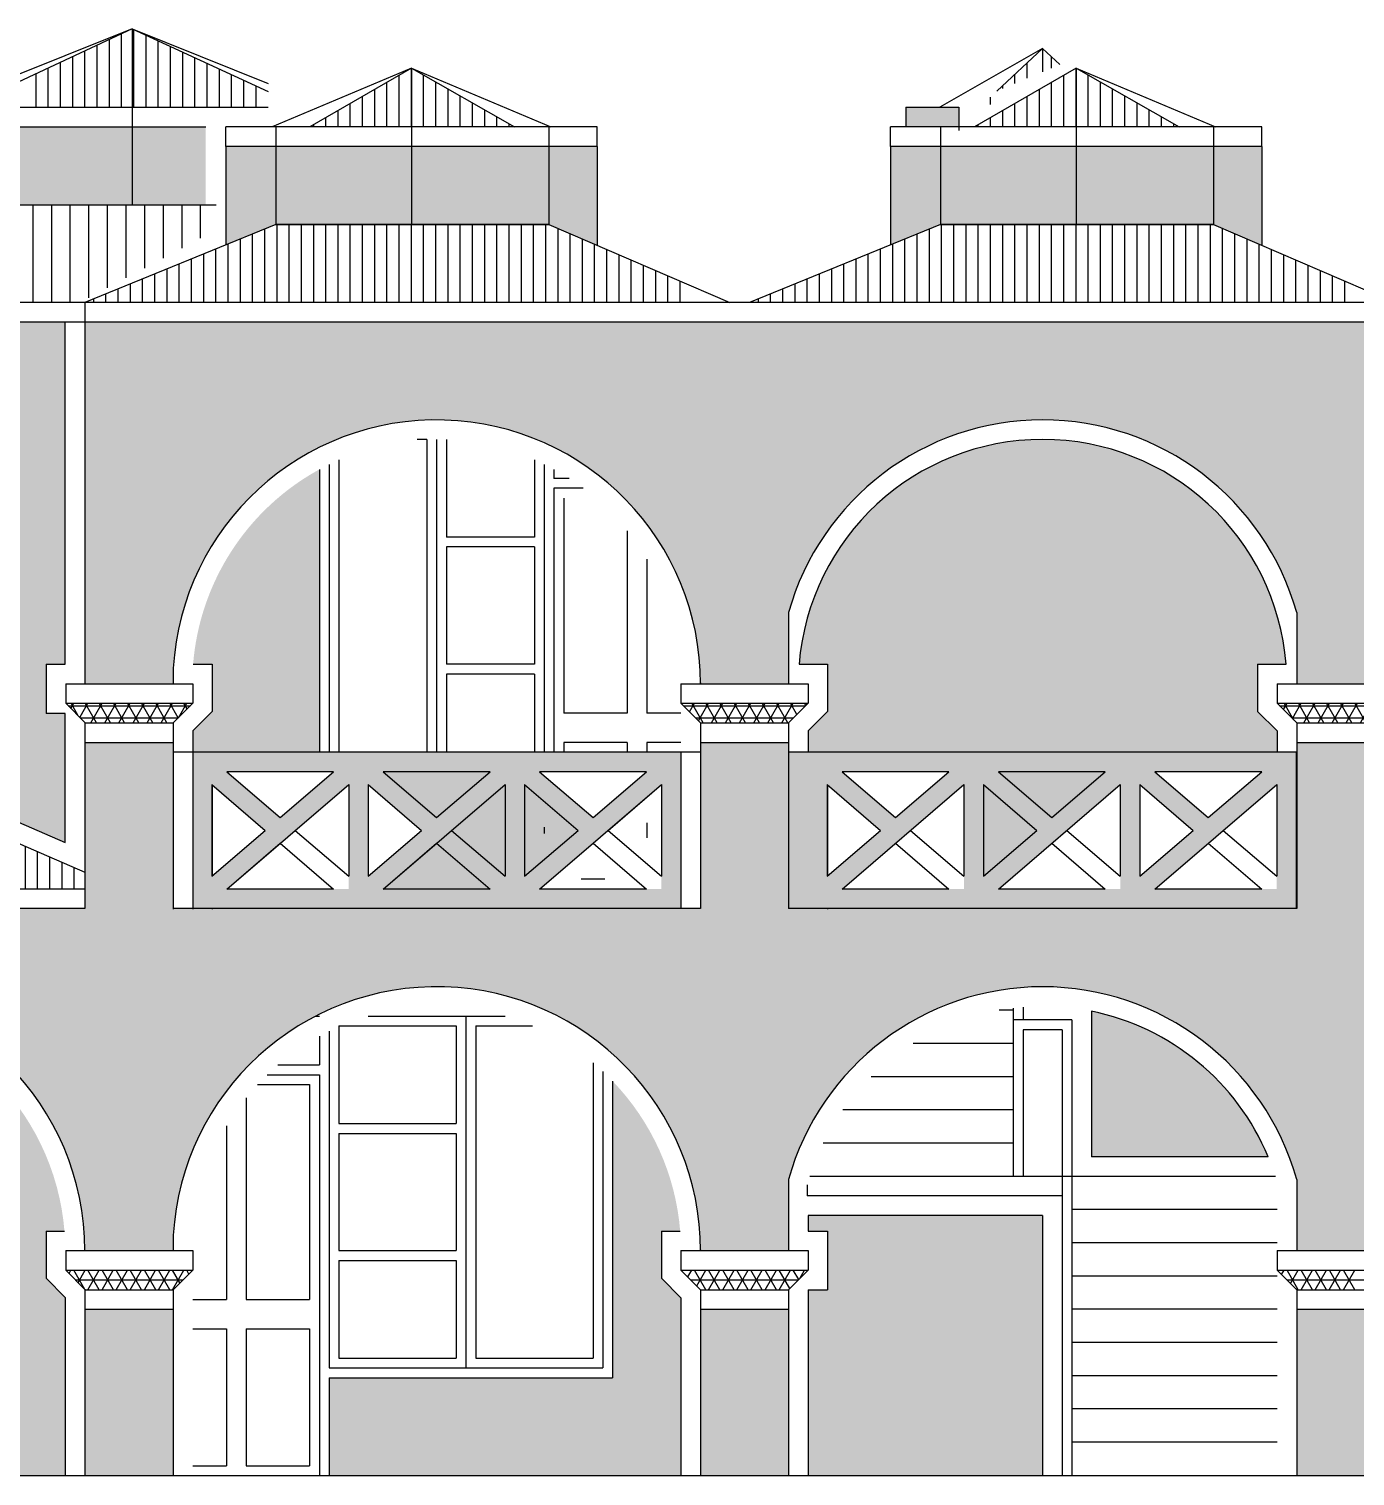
# Model space of a CAD drawing. Extents: x 9483 to 67306, y -5730 to 5191.
# Drawn here: x 24530 to 25209, y -656 to 84 of the extents above; entities that cross this region are included whole.
import ezdxf

# ---------------------------------------------------------------- set-up
doc = ezdxf.new("R2010")
doc.units = 0
doc.header["$MEASUREMENT"] = 0
doc.layers.get('0').update_dxf_attribs({"linetype": 'CONTINUOUS'})
for name, color, linetype in [('duvar', 3, 'CONTINUOUS'), ('döşeme', 40, 'CONTINUOUS'), ('kolon', 1, 'CONTINUOUS'), ('Layer1', 4, 'CONTINUOUS'), ('yazı', 6, 'CONTINUOUS')]:
    doc.layers.add(name, color=color, linetype=linetype)

msp = doc.modelspace()

# ---------------------------------------------------------------- hatches: boundary and pattern name
at = {"layer": 'duvar'}
h = msp.add_hatch(color=41, dxfattribs=at)
h.dxf.hatch_style = 1
h.set_gradient(color1=(255, 223, 127), color2=(255, 247, 224), one_color=1, tint=0.94, name='CYLINDER')
h.paths.add_polyline_path([(25005.74652, 43.96328), (24978.65688, 43.96328), (24978.65688, 33.83558), (25005.74652, 33.83558)])
h = msp.add_hatch(dxfattribs=at)
h.set_pattern_fill('NET3', color=256, scale=50, style=0)
h.set_pattern_definition([(0, (7350.898, -2918.5204), (0, 6.25), []), (60, (7350.898, -2918.5204), (-5.4126588, 3.125), []), (120, (7350.898, -2918.5204), (-5.4126588, -3.125), [])])
h.paths.add_polyline_path([(24548.89398, -261.03672), (24558.89398, -271.03672), (24603.89398, -271.03672), (24613.89398, -261.03672)])
h.paths.add_polyline_path([(24918.65688, -271.03672), (24928.65688, -261.03672), (24863.65688, -261.03672), (24873.65688, -271.03672)])
h.paths.add_polyline_path([(25168.65688, -261.03672), (25178.65688, -271.03672), (25223.65688, -271.03672), (25233.65688, -261.03672)])
h.paths.add_polyline_path([(25483.65688, -261.03672), (25493.65688, -271.03672), (25538.65688, -271.03672), (25548.65688, -261.03672)])
at = {"layer": 'döşeme'}
h = msp.add_hatch(color=256, dxfattribs=at)
h.dxf.hatch_style = 1
h.set_gradient(color1=(255, 230, 153), color2=(255, 241, 199), one_color=1, tint=0.89, name='CYLINDER')
h.paths.add_polyline_path([(24497.1583, 33.96328), (24482.90759, 33.96328), (24482.90759, -6.03672), (24497.1583, -6.03672)])
h.paths.add_polyline_path([(24656.37768, 23.83558), (24630.82793, 23.83558), (24630.82793, -26.49499), (24656.37768, -16.03672)])
h.paths.add_polyline_path([(24820.82793, 23.83558), (24796.12224, 23.83558), (24796.12224, -16.03672), (24820.82793, -26.71626)])
h.paths.add_polyline_path([(24996.37768, 23.83558), (24970.82793, 23.83558), (24970.82793, -26.49499), (24996.37768, -16.03672)])
h.paths.add_polyline_path([(25160.82793, 23.83558), (25136.12224, 23.83558), (25136.12224, -16.03672), (25160.82793, -26.71626)])
h.paths.add_polyline_path([(25306.37768, 23.83558), (25280.82793, 23.83558), (25280.82793, -26.49499), (25306.37768, -16.03672)])
h.paths.add_polyline_path([(25470.82793, 23.83558), (25446.12224, 23.83558), (25446.12224, -16.03672), (25470.82793, -26.71626)])
h.paths.add_polyline_path([(25508.65688, 33.96328), (25480.82793, 33.96328), (25480.82793, -6.03672), (25508.65688, -6.03672)])
h.paths.add_polyline_path([(25608.65688, 33.96328), (25595.81444, 33.96328), (25595.81444, -6.03672), (25608.65688, -6.03672)])
h = msp.add_hatch(color=256, dxfattribs=at)
h.dxf.hatch_style = 1
h.set_gradient(color1=(255, 223, 127), color2=(255, 218, 107), one_color=1, tint=0.71, name='CYLINDER')
h.paths.add_polyline_path([(24725.82793, 23.83558), (24656.37768, 23.83558), (24656.37768, -16.03672), (24725.82793, -16.03672)])
h.paths.add_polyline_path([(24582.90759, 33.96328), (24497.1583, 33.96328), (24497.1583, -6.03672), (24582.90759, -6.03672)])
h.paths.add_polyline_path([(24620.52264, 33.96328), (24582.90759, 33.96328), (24582.90759, -6.03672), (24620.52264, -6.03672)])
h = msp.add_hatch(color=256, dxfattribs=at)
h.dxf.hatch_style = 1
h.set_gradient(color1=(255, 223, 127), color2=(255, 218, 107), one_color=1, tint=0.71, name='CYLINDER')
h.paths.add_polyline_path([(25446.12224, -16.03672), (25446.12224, 23.83558), (25375.82793, 23.83558), (25375.82793, -16.03672)])
h.paths.add_polyline_path([(25306.37768, 23.83558), (25306.37768, -16.03672), (25375.82793, -16.03672), (25375.82793, 23.83558)])
h.paths.add_polyline_path([(25065.82793, 23.83558), (25065.82793, -16.03672), (25136.12224, -16.03672), (25136.12224, 23.83558)])
h.paths.add_polyline_path([(24996.37768, 23.83558), (24996.37768, -16.03672), (25065.82793, -16.03672), (25065.82793, 23.83558)])
h.paths.add_polyline_path([(24796.12224, -16.03672), (24796.12224, 23.83558), (24725.82793, 23.83558), (24725.82793, -16.03672)])
h = msp.add_hatch(color=256, dxfattribs=at)
h.set_gradient(color1=(255, 233, 168), color2=(255, 246, 219), one_color=1, tint=0.93, name='CYLINDER')
h.paths.add_polyline_path([(24415.82793, -225.31414), (24489.09734, -256.16442), (24520.82793, -256.16442), (24520.82793, -320.14467), (24548.65683, -332.17428), (24548.65683, -266.16442), (24538.89398, -266.16442), (24538.89398, -241.03672), (24548.65683, -241.03672), (24548.65683, -66.03672), (24248.65688, -66.03672), (24248.65688, -345.2314), (24310.82793, -319.78295), (24310.82793, -256.16442), (24342.55852, -256.16442)])
h = msp.add_hatch(color=256, dxfattribs=at)
h.set_gradient(color1=(255, 233, 168), color2=(255, 246, 219), one_color=1, tint=0.93, name='CYLINDER')
h.paths.add_polyline_path([(25168.65688, -286.03672), (25168.65688, -275.17886), (25158.65688, -265.17886), (25158.65688, -241.03672), (25173.25624, -241.03672, 0.922958207), (24924.05752, -241.03672), (24938.65688, -241.03672), (24938.65688, -265.17886), (24928.65688, -275.17886), (24928.65688, -286.03672)])
h = msp.add_hatch(color=256, dxfattribs=at)
h.set_gradient(color1=(255, 233, 168), color2=(255, 246, 219), one_color=1, tint=0.93, name='CYLINDER')
h.paths.add_polyline_path([(24678.65688, -141.37816, 0.252695519), (24614.05752, -241.03672), (24623.89398, -241.03672), (24623.89398, -265.17886), (24613.89398, -275.17886), (24613.89398, -286.03672), (24678.65688, -286.03672)])
h = msp.add_hatch(color=256, dxfattribs=at)
h.dxf.hatch_style = 1
h.set_gradient(color1=(153, 114, 76), color2=(218, 199, 180), one_color=1, tint=0.78, name='CYLINDER')
h.paths.add_polyline_path([(24863.65624, -286.03672), (24613.89398, -286.03672), (24613.89398, -366.03672), (24863.65624, -366.03672)])
h.paths.add_polyline_path([(24791.3392, -296.03672), (24845.97329, -296.03672), (24818.65624, -319.45133)], flags=16)
h.paths.add_polyline_path([(24730.97329, -326.03672), (24703.65624, -349.45133), (24703.65624, -302.62211)], flags=16)
h.paths.add_polyline_path([(24853.65624, -302.62211), (24853.65624, -356.03672), (24791.3392, -356.03672)], flags=16)
h.paths.add_polyline_path([(24826.3392, -326.03672), (24853.65624, -302.62211), (24853.65624, -349.45133)], flags=0)
h.paths.add_polyline_path([(24693.65624, -302.62211), (24693.65624, -356.03672), (24631.3392, -356.03672)], flags=16)
h.paths.add_polyline_path([(24685.97329, -296.03672), (24658.65624, -319.45133), (24631.3392, -296.03672)], flags=16)
h.paths.add_polyline_path([(24650.97329, -326.03672), (24623.65624, -349.45133), (24623.65624, -302.62211)], flags=16)
h = msp.add_hatch(color=256, dxfattribs=at)
h.dxf.hatch_style = 1
h.set_gradient(color1=(153, 114, 76), color2=(218, 199, 180), one_color=1, tint=0.78, name='CYLINDER')
h.paths.add_polyline_path([(25178.41915, -286.03672), (24918.65688, -286.03672), (24918.65688, -366.03672), (25178.41915, -366.03672)])
h.paths.add_polyline_path([(25008.41915, -302.62211), (25008.41915, -356.03672), (24946.1021, -356.03672)], flags=16)
h.paths.add_polyline_path([(25000.73619, -296.03672), (24973.41915, -319.45133), (24946.1021, -296.03672)], flags=16)
h.paths.add_polyline_path([(25088.41915, -302.62211), (25088.41915, -356.03672), (25026.1021, -356.03672)], flags=16)
h.paths.add_polyline_path([(24965.73619, -326.03672), (24938.41915, -349.45133), (24938.41915, -302.62211)], flags=16)
h.paths.add_polyline_path([(25098.41915, -302.62211), (25125.73619, -326.03672), (25098.41915, -349.45133)], flags=16)
h.paths.add_polyline_path([(25106.1021, -296.03672), (25160.73619, -296.03672), (25133.41915, -319.45133)], flags=16)
h.paths.add_polyline_path([(25106.1021, -356.03672), (25168.41915, -302.62211), (25168.41915, -356.03672)], flags=16)
h = msp.add_hatch(color=256, dxfattribs=at)
h.set_gradient(color1=(255, 233, 168), color2=(255, 246, 219), one_color=1, tint=0.93, name='CYLINDER')
h.paths.add_polyline_path([(25073.65688, -418.56223), (25073.65688, -493.03672), (25164.07352, -493.03672, 0.248778265)])
h.paths.add_polyline_path([(25048.65688, -523.03672), (24928.65688, -523.03672), (24928.65688, -531.03672), (24938.65688, -531.03672), (24938.65688, -561.03672), (24928.65688, -561.03672), (24928.65688, -656.03672), (25048.65688, -656.03672)])
h = msp.add_hatch(color=256, dxfattribs=at)
h.set_gradient(color1=(255, 233, 168), color2=(255, 246, 219), one_color=1, tint=0.93, name='CYLINDER')
h.paths.add_polyline_path([(24548.65688, -564.94176), (24538.89398, -555.17886), (24538.89398, -531.03672), (24548.25624, -531.03672, 0.187902786), (24508.65688, -449.38521), (24508.65688, -606.03672), (24363.65688, -606.03672), (24363.65688, -656.03672), (24548.65688, -656.03672)])
h = msp.add_hatch(color=256, dxfattribs=at)
h.set_gradient(color1=(255, 233, 168), color2=(255, 246, 219), one_color=1, tint=0.93, name='CYLINDER')
h.paths.add_polyline_path([(24863.65624, -565.17822), (24853.65688, -555.17886), (24853.65688, -531.03672), (24863.25624, -531.03672, 0.173435349), (24828.65688, -454.28996), (24828.65688, -606.03672), (24683.65688, -606.03672), (24683.65688, -656.03672), (24863.65624, -656.03672)])
at = {"layer": 'kolon'}
h = msp.add_hatch(dxfattribs=at)
h.set_pattern_fill('LINE', color=256, scale=50, angle=90, style=0)
h.set_pattern_definition([(90, (16194.494, -2618.5204), (-6.25, 4e-16), [])])
h.paths.add_polyline_path([(24673.74025, 33.83558), (24725.82793, 33.83558), (24725.82793, 63.83558)])
h.paths.add_polyline_path([(24725.82793, 33.83558), (24778.54866, 33.83558), (24725.82793, 63.83558)])
h.paths.add_polyline_path([(24656.37768, -16.03672), (24558.65688, -56.03672), (24868.65688, -56.03672), (24868.65688, -47.39131), (24796.12224, -16.03672)])
h = msp.add_hatch(dxfattribs=at)
h.set_pattern_fill('LINE', color=256, scale=50, angle=90, style=0)
h.set_pattern_definition([(90, (16534.494, -2618.5204), (-6.25, 4e-16), [])])
h.paths.add_polyline_path([(25013.74025, 33.83558), (25065.82793, 33.83558), (25065.82793, 63.83558)])
h.paths.add_polyline_path([(25065.82793, 33.83558), (25118.54866, 33.83558), (25065.82793, 63.83558)])
h.paths.add_polyline_path([(24996.37768, -16.03672), (24898.65688, -56.03672), (25208.65688, -56.03672), (25208.65688, -47.39131), (25136.12224, -16.03672)])
h = msp.add_hatch(dxfattribs=at)
h.set_pattern_fill('LINE', color=256, scale=50, angle=90, style=0)
h.set_pattern_definition([(90, (15884.494, -2918.5204), (-6.25, 4e-16), [])])
h.paths.add_polyline_path([(24363.74025, -266.16442), (24415.82793, -266.16442), (24415.82793, -236.16442)])
h.paths.add_polyline_path([(24415.82793, -266.16442), (24468.54866, -266.16442), (24415.82793, -236.16442)])
h.paths.add_polyline_path([(24346.37768, -316.03672), (24248.65688, -356.03672), (24558.65688, -356.03672), (24558.65688, -347.39131), (24486.12224, -316.03672)])
at = {"layer": 'yazı'}
h = msp.add_hatch(color=256, dxfattribs=at)
h.dxf.hatch_style = 1
h.set_gradient(color1=(255, 191, 0), color2=(250, 187, 0), one_color=1, tint=0.49, name='CYLINDER')
h.paths.add_polyline_path([(25178.65688, -214.63617), (25178.65688, -251.03672), (25223.65688, -251.03672, -1), (25493.65688, -251.03672), (25538.65688, -251.03672), (25538.65688, -66.03672), (24558.65688, -66.03672), (24558.65688, -251.03672), (24603.89398, -251.03672), (24603.89398, -243.03926, -0.970793079), (24873.65688, -251.03672), (24918.65688, -251.03672), (24918.65688, -214.63617, -0.758457312)])
h.paths.add_polyline_path([(25178.65688, -504.63617), (25178.65688, -541.03672), (25223.65688, -541.03672, -1), (25493.65688, -541.03672), (25538.65688, -541.03672, -1), (25808.65688, -541.03672), (25848.65688, -541.03672), (25848.65688, -366.03672), (25538.65688, -366.03672), (25538.65688, -281.03672), (25493.65688, -281.03672), (25493.65688, -366.03672), (25223.65688, -366.03672), (25223.65688, -281.03672), (25178.65688, -281.03672), (25178.65688, -366.03672), (24918.65688, -366.03672), (24918.65688, -281.03672), (24873.65624, -281.03672), (24873.65624, -366.03672), (24603.89398, -366.03672), (24603.89398, -281.03672), (24558.65688, -281.03672), (24558.65688, -366.03672), (24248.65688, -366.03672), (24248.65688, -541.03672), (24288.65688, -541.03672, -1), (24558.65688, -541.03672), (24603.89398, -541.03672), (24603.89398, -533.03926, -0.970793079), (24873.65688, -541.03672), (24918.65688, -541.03672), (24918.65688, -504.63617, -0.758457312)])
h = msp.add_hatch(color=256, dxfattribs=at)
h.dxf.hatch_style = 1
h.set_gradient(color1=(255, 191, 0), color2=(250, 187, 0), one_color=1, tint=0.49, name='CYLINDER')
h.paths.add_polyline_path([(24288.65688, -571.03672), (24248.65688, -571.03672), (24248.65688, -656.03672), (24288.65688, -656.03672)])
h.paths.add_polyline_path([(24603.89398, -571.03672), (24558.65688, -571.03672), (24558.65688, -656.03672), (24603.89398, -656.03672)])
h.paths.add_polyline_path([(24918.65688, -571.03672), (24873.65624, -571.03672), (24873.65624, -656.03672), (24918.65688, -656.03672)])
h.paths.add_polyline_path([(25223.65688, -571.03672), (25178.65688, -571.03672), (25178.65688, -656.03672), (25223.65688, -656.03672)])
h.paths.add_polyline_path([(25538.65688, -571.03672), (25493.65688, -571.03672), (25493.65688, -656.03672), (25538.65688, -656.03672)])

# ---------------------------------------------------------------- linework, layer by layer
at = {"color": 3}
for p, q in [((24820.82793, 33.83558), (24630.82793, 33.83558)), ((24630.82793, 23.83558), (24630.82793, 33.83558)), ((24820.82793, 23.83558), (24820.82793, 33.83558)), ((24820.82793, 23.83558), (24630.82793, 23.83558)), ((24603.89398, -533.03926), (24603.89398, -541.03672)), ((24603.89398, -533.03926), (24603.89398, -541.03672)), ((24548.89398, -541.03672), (24613.89398, -541.03672)), ((24613.89398, -541.03672), (24613.89398, -551.03672)), ((24611.92837, -553.00233), (24610.79352, -551.03672))]:
    msp.add_line(p, q, dxfattribs=at)
at = {"color": 27}
for p, q in [((24873.65624, -286.03672), (24603.89398, -286.03672)), ((24873.65624, -286.03672), (24603.89398, -286.03672)), ((24613.89398, -286.03672), (24613.89398, -366.34751)), ((24613.89398, -286.03672), (24613.89398, -366.34751)), ((24863.65624, -286.03672), (24863.65624, -366.0521)), ((24863.65624, -286.03672), (24863.65624, -366.0521)), ((25178.65688, -286.03672), (24918.65688, -286.03672)), ((25178.65688, -286.03672), (24918.65688, -286.03672)), ((25178.41915, -286.03672), (25178.41915, -366.0521)), ((25178.41915, -286.03672), (25178.41915, -366.0521)), ((24631.3392, -296.03672), (24658.65624, -319.45133)), ((24685.97329, -296.03672), (24631.3392, -296.03672)), ((24631.3392, -296.03672), (24658.65624, -319.45133)), ((24685.97329, -296.03672), (24631.3392, -296.03672)), ((24658.65624, -319.45133), (24685.97329, -296.03672)), ((24658.65624, -319.45133), (24685.97329, -296.03672)), ((24711.3392, -296.03672), (24738.65624, -319.45133)), ((24765.97329, -296.03672), (24711.3392, -296.03672)), ((24711.3392, -296.03672), (24738.65624, -319.45133)), ((24733.65688, -296.03672), (24711.3392, -296.03672)), ((24765.97329, -296.03672), (24711.3392, -296.03672)), ((24733.65688, -296.03672), (24728.65688, -296.03672)), ((24738.65624, -319.45133), (24765.97329, -296.03672)), ((24738.65624, -319.45133), (24765.97329, -296.03672)), ((24765.97329, -296.03672), (24743.65688, -296.03672)), ((24765.97329, -296.03672), (24743.65688, -296.03672)), ((24845.97329, -296.03672), (24791.3392, -296.03672)), ((24791.3392, -296.03672), (24818.65624, -319.45133)), ((24791.3392, -296.03672), (24818.65624, -319.45133)), ((24845.97329, -296.03672), (24791.3392, -296.03672)), ((24818.65624, -319.45133), (24845.97329, -296.03672)), ((24818.65624, -319.45133), (24845.97329, -296.03672)), ((24946.1021, -296.03672), (24973.41915, -319.45133)), ((25000.73619, -296.03672), (24946.1021, -296.03672)), ((24946.1021, -296.03672), (24973.41915, -319.45133)), ((25000.73619, -296.03672), (24946.1021, -296.03672)), ((24973.41915, -319.45133), (25000.73619, -296.03672)), ((24973.41915, -319.45133), (25000.73619, -296.03672)), ((25080.73619, -296.03672), (25026.1021, -296.03672)), ((25026.1021, -296.03672), (25053.41915, -319.45133)), ((25080.73619, -296.03672), (25026.1021, -296.03672)), ((25026.1021, -296.03672), (25053.41915, -319.45133)), ((25053.41915, -319.45133), (25080.73619, -296.03672)), ((25053.41915, -319.45133), (25080.73619, -296.03672)), ((25160.73619, -296.03672), (25106.1021, -296.03672)), ((25106.1021, -296.03672), (25133.41915, -319.45133)), ((25106.1021, -296.03672), (25133.41915, -319.45133)), ((25160.73619, -296.03672), (25106.1021, -296.03672)), ((25133.41915, -319.45133), (25160.73619, -296.03672)), ((25133.41915, -319.45133), (25160.73619, -296.03672)), ((24623.65624, -302.62211), (24623.65624, -349.45133)), ((24623.65624, -302.62211), (24650.97329, -326.03672)), ((24623.65624, -302.62211), (24650.97329, -326.03672)), ((24623.65624, -302.62211), (24623.65624, -349.45133)), ((24623.89398, -302.82588), (24623.89398, -349.24756)), ((24623.89398, -302.82588), (24623.89398, -349.24756)), ((24631.3392, -356.03672), (24693.65624, -302.62211)), ((24666.3392, -326.03672), (24693.65624, -302.62211)), ((24693.65624, -302.62211), (24693.65624, -349.45133)), ((24693.65624, -302.62211), (24693.65624, -349.45133)), ((24703.65624, -302.62211), (24703.65624, -349.45133)), ((24703.65624, -302.62211), (24730.97329, -326.03672)), ((24703.65624, -302.62211), (24730.97329, -326.03672)), ((24703.65624, -302.62211), (24703.65624, -349.45133)), ((24703.65624, -302.62211), (24703.65624, -349.45133)), ((24703.65624, -302.62211), (24703.65624, -349.45133)), ((24711.3392, -356.03672), (24773.65624, -302.62211)), ((24746.3392, -326.03672), (24773.65624, -302.62211)), ((24773.65624, -302.62211), (24773.65624, -349.45133)), ((24773.65624, -302.62211), (24773.65624, -349.45133)), ((24773.65624, -302.62211), (24773.65624, -349.45133)), ((24773.65624, -302.62211), (24773.65624, -349.45133)), ((24783.65624, -302.62211), (24810.97329, -326.03672)), ((24783.65624, -302.62211), (24783.65624, -349.45133)), ((24783.65624, -302.62211), (24810.97329, -326.03672)), ((24783.65624, -302.62211), (24783.65624, -349.45133)), ((24783.65624, -302.62211), (24783.65624, -349.45133)), ((24783.65624, -302.62211), (24783.65624, -349.45133)), ((24791.3392, -356.03672), (24853.65624, -302.62211)), ((24826.3392, -326.03672), (24853.65624, -302.62211)), ((24853.65624, -302.62211), (24853.65624, -349.45133)), ((24853.65624, -302.62211), (24853.65624, -349.45133)), ((24853.65624, -302.62211), (24853.65624, -349.45133)), ((24853.65624, -302.62211), (24853.65624, -349.45133)), ((24853.65624, -302.62211), (24853.65624, -349.45133)), ((24853.65624, -302.62211), (24853.65624, -349.45133)), ((24938.41915, -302.62211), (24938.41915, -349.45133)), ((24938.41915, -302.62211), (24965.73619, -326.03672)), ((24938.41915, -302.62211), (24965.73619, -326.03672)), ((24938.41915, -302.62211), (24938.41915, -349.45133)), ((24938.65688, -302.82588), (24938.65688, -349.24756)), ((24938.65688, -302.82588), (24938.65688, -349.24756)), ((24946.1021, -356.03672), (25008.41915, -302.62211)), ((24946.1021, -356.03672), (25008.41915, -302.62211)), ((25008.41915, -302.62211), (25008.41915, -349.45133)), ((25008.41915, -302.62211), (25008.41915, -349.45133)), ((25018.41915, -302.62211), (25045.73619, -326.03672)), ((25018.41915, -302.62211), (25018.41915, -349.45133)), ((25018.41915, -302.62211), (25045.73619, -326.03672)), ((25018.41915, -302.62211), (25018.41915, -349.45133)), ((25018.41915, -302.62211), (25018.41915, -349.45133)), ((25018.41915, -302.62211), (25018.41915, -349.45133)), ((25026.1021, -356.03672), (25088.41915, -302.62211)), ((25026.1021, -356.03672), (25088.41915, -302.62211)), ((25088.41915, -302.62211), (25088.41915, -349.45133)), ((25088.41915, -302.62211), (25088.41915, -349.45133)), ((25088.41915, -302.62211), (25088.41915, -349.45133)), ((25088.41915, -302.62211), (25088.41915, -349.45133)), ((25098.41915, -302.62211), (25125.73619, -326.03672)), ((25098.41915, -302.62211), (25125.73619, -326.03672)), ((25098.41915, -302.62211), (25098.41915, -349.45133)), ((25098.41915, -302.62211), (25098.41915, -349.45133)), ((25098.41915, -302.62211), (25098.41915, -349.45133)), ((25098.41915, -302.62211), (25098.41915, -349.45133)), ((25106.1021, -356.03672), (25168.41915, -302.62211)), ((25106.1021, -356.03672), (25168.41915, -302.62211)), ((25168.41915, -302.62211), (25168.41915, -349.45133)), ((25168.41915, -302.62211), (25168.41915, -349.45133)), ((25168.41915, -302.62211), (25168.41915, -349.45133)), ((25168.41915, -302.62211), (25168.41915, -349.45133)), ((25168.41915, -302.62211), (25168.41915, -349.45133)), ((25168.41915, -302.62211), (25168.41915, -349.45133)), ((24793.65688, -324.36486), (24793.65688, -327.70858)), ((24846.15688, -322.22091), (24846.15688, -329.85253)), ((24623.65624, -349.45133), (24650.97329, -326.03672)), ((24623.65624, -349.45133), (24650.97329, -326.03672)), ((24631.3392, -356.03672), (24658.65624, -332.62211)), ((24658.65624, -332.62211), (24685.97329, -356.03672)), ((24658.65624, -332.62211), (24685.97329, -356.03672)), ((24666.3392, -326.03672), (24693.65624, -349.45133)), ((24666.3392, -326.03672), (24693.65624, -349.45133)), ((24703.65624, -349.45133), (24730.97329, -326.03672)), ((24703.65624, -349.45133), (24730.97329, -326.03672)), ((24711.3392, -356.03672), (24738.65624, -332.62211)), ((24738.65624, -332.62211), (24765.97329, -356.03672)), ((24738.65624, -332.62211), (24765.97329, -356.03672)), ((24746.3392, -326.03672), (24773.65624, -349.45133)), ((24746.3392, -326.03672), (24773.65624, -349.45133)), ((24783.65624, -349.45133), (24810.97329, -326.03672)), ((24783.65624, -349.45133), (24810.97329, -326.03672)), ((24791.3392, -356.03672), (24818.65624, -332.62211)), ((24818.65624, -332.62211), (24845.97329, -356.03672)), ((24818.65624, -332.62211), (24845.97329, -356.03672)), ((24826.3392, -326.03672), (24853.65624, -349.45133)), ((24826.3392, -326.03672), (24853.65624, -349.45133)), ((24938.41915, -349.45133), (24965.73619, -326.03672)), ((24938.41915, -349.45133), (24965.73619, -326.03672)), ((24973.41915, -332.62211), (25000.73619, -356.03672)), ((24973.41915, -332.62211), (25000.73619, -356.03672)), ((24981.1021, -326.03672), (25008.41915, -349.45133)), ((24981.1021, -326.03672), (25008.41915, -349.45133)), ((25018.41915, -349.45133), (25045.73619, -326.03672)), ((25018.41915, -349.45133), (25045.73619, -326.03672)), ((25053.41915, -332.62211), (25080.73619, -356.03672)), ((25053.41915, -332.62211), (25080.73619, -356.03672)), ((25061.1021, -326.03672), (25088.41915, -349.45133)), ((25061.1021, -326.03672), (25088.41915, -349.45133)), ((25098.41915, -349.45133), (25125.73619, -326.03672)), ((25098.41915, -349.45133), (25125.73619, -326.03672)), ((25133.41915, -332.62211), (25160.73619, -356.03672)), ((25133.41915, -332.62211), (25160.73619, -356.03672)), ((25141.1021, -326.03672), (25168.41915, -349.45133)), ((25141.1021, -326.03672), (25168.41915, -349.45133)), ((24824.77405, -351.03672), (24812.53844, -351.03672)), ((24685.97329, -356.03672), (24631.3392, -356.03672)), ((24685.97329, -356.03672), (24631.3392, -356.03672)), ((24685.97329, -356.03672), (24631.3392, -356.03672)), ((24685.97329, -356.03672), (24631.3392, -356.03672)), ((24765.97329, -356.03672), (24711.3392, -356.03672)), ((24765.97329, -356.03672), (24711.3392, -356.03672)), ((24765.97329, -356.03672), (24711.3392, -356.03672)), ((24765.97329, -356.03672), (24711.3392, -356.03672)), ((24765.97329, -356.03672), (24711.3392, -356.03672)), ((24765.97329, -356.03672), (24711.3392, -356.03672)), ((24845.97329, -356.03672), (24791.3392, -356.03672)), ((24845.97329, -356.03672), (24791.3392, -356.03672)), ((24845.97329, -356.03672), (24791.3392, -356.03672)), ((24845.97329, -356.03672), (24791.3392, -356.03672)), ((24845.97329, -356.03672), (24791.3392, -356.03672)), ((24845.97329, -356.03672), (24791.3392, -356.03672)), ((25000.73619, -356.03672), (24946.1021, -356.03672)), ((25000.73619, -356.03672), (24946.1021, -356.03672)), ((25000.73619, -356.03672), (24946.1021, -356.03672)), ((25000.73619, -356.03672), (24946.1021, -356.03672)), ((25080.73619, -356.03672), (25026.1021, -356.03672)), ((25080.73619, -356.03672), (25026.1021, -356.03672)), ((25080.73619, -356.03672), (25026.1021, -356.03672)), ((25080.73619, -356.03672), (25026.1021, -356.03672)), ((25080.73619, -356.03672), (25026.1021, -356.03672)), ((25080.73619, -356.03672), (25026.1021, -356.03672)), ((25160.73619, -356.03672), (25106.1021, -356.03672)), ((25160.73619, -356.03672), (25106.1021, -356.03672)), ((25160.73619, -356.03672), (25106.1021, -356.03672)), ((25160.73619, -356.03672), (25106.1021, -356.03672)), ((25160.73619, -356.03672), (25106.1021, -356.03672)), ((25160.73619, -356.03672), (25106.1021, -356.03672)), ((24623.89398, -366.03672), (24623.89398, -366.34751)), ((24623.89398, -366.03672), (24623.89398, -366.34751)), ((24853.65624, -366.03672), (24853.65624, -366.0521)), ((24853.65624, -366.03672), (24853.65624, -366.0521)), ((24938.65688, -366.03672), (24938.65688, -366.34751)), ((24938.65688, -366.03672), (24938.65688, -366.34751)), ((25168.41915, -366.03672), (25168.41915, -366.0521)), ((25168.41915, -366.03672), (25168.41915, -366.0521))]:
    msp.add_line(p, q, dxfattribs=at)
at = {"color": 4}
for p, q in [((24676.8103, -421.03672), (24678.65688, -421.03672)), ((24703.65688, -421.03672), (24773.65688, -421.03672)), ((24688.65688, -426.03672), (24688.65688, -476.03672)), ((24688.65688, -426.03672), (24748.65688, -426.03672)), ((24748.65688, -426.03672), (24748.65688, -476.03672)), ((24758.65688, -426.03672), (24787.64668, -426.03672)), ((24678.65688, -431.37816), (24678.65688, -446.03672)), ((24678.65688, -431.37816), (24678.65688, -446.03672)), ((24651.91012, -451.03672), (24678.65688, -451.03672)), ((24657.4165, -446.03672), (24678.65688, -446.03672)), ((24657.4165, -446.03672), (24678.65688, -446.03672)), ((24647.00537, -456.03672), (24673.65688, -456.03672)), ((24688.65688, -476.03672), (24748.65688, -476.03672)), ((24688.65688, -481.03672), (24748.65688, -481.03672)), ((24613.89398, -651.03672), (24631.15688, -651.03672)), ((24641.15688, -651.03672), (24673.65688, -651.03672))]:
    msp.add_line(p, q, dxfattribs=at)
at = {"layer": 'duvar'}
for p, q in [((24582.90759, 83.96328), (24582.90759, -6.03672)), ((24725.82793, 63.83558), (24725.82793, -16.03672)), ((25065.82793, 63.83558), (25065.82793, -16.03672)), ((25078.2438, 43.96328), (25078.2438, 46.42509)), ((24978.65688, 43.96328), (25005.74652, 43.96328)), ((24978.65688, 43.96328), (24978.65688, 33.83558)), ((24482.90759, 33.96328), (24620.52264, 33.96328)), ((24656.37768, 33.83558), (24656.37768, -16.03672)), ((24796.12224, 33.83558), (24796.12224, -16.03672)), ((25160.82793, 33.83558), (24970.82793, 33.83558)), ((24970.82793, 23.83558), (24970.82793, 33.83558)), ((24996.37768, 33.83558), (24996.37768, -16.03672)), ((25136.12224, 33.83558), (25136.12224, -16.03672)), ((25160.82793, 23.83558), (25160.82793, 33.83558)), ((24630.82793, 23.83558), (24630.82793, -26.49499)), ((24820.82793, 23.83558), (24820.82793, -26.71626)), ((25160.82793, 23.83558), (24970.82793, 23.83558)), ((24970.82793, 23.83558), (24970.82793, -26.49499)), ((25160.82793, 23.83558), (25160.82793, -26.71626)), ((25538.65688, -56.03672), (24228.65688, -56.03672)), ((24558.65688, -56.03672), (24558.65688, -251.03672)), ((25538.65688, -66.03672), (24228.65688, -66.03672)), ((24918.65688, -214.63617), (24918.65688, -251.03672)), ((24918.65688, -214.63617), (24918.65688, -251.03672)), ((25178.65688, -214.63617), (25178.65688, -251.03672)), ((25178.65688, -214.63617), (25178.65688, -251.03672)), ((24603.89398, -243.03926), (24603.89398, -251.03672)), ((24603.89398, -243.03926), (24603.89398, -251.03672)), ((24924.05752, -241.03672), (24938.65688, -241.03672)), ((24938.65688, -241.03672), (24938.65688, -265.17886)), ((25158.65688, -241.03672), (25158.65688, -265.17886)), ((25158.65688, -241.03672), (25173.25624, -241.03672)), ((24548.89398, -251.03672), (24613.89398, -251.03672)), ((24548.89398, -251.03672), (24548.89398, -261.03672)), ((24613.89398, -251.03672), (24613.89398, -261.03672)), ((24863.65688, -251.03672), (24863.65688, -261.03672)), ((24863.65688, -251.03672), (24928.65688, -251.03672)), ((24873.65624, -250.62147), (24873.65624, -251.03672)), ((24873.65624, -250.62147), (24873.65624, -251.03672)), ((24928.65688, -251.03672), (24928.65688, -261.03672)), ((25168.65688, -251.03672), (25233.65688, -251.03672)), ((25168.65688, -251.03672), (25168.65688, -261.03672)), ((24548.89398, -261.03672), (24613.89398, -261.03672)), ((24548.89398, -261.03672), (24558.89398, -271.03672)), ((24603.89398, -271.03672), (24613.89398, -261.03672)), ((24863.65688, -261.03672), (24873.65688, -271.03672)), ((24863.65688, -261.03672), (24928.65688, -261.03672)), ((24918.65688, -271.03672), (24928.65688, -261.03672)), ((24928.65688, -275.17886), (24938.65688, -265.17886)), ((25158.65688, -265.17886), (25168.65688, -275.17886)), ((25168.65688, -261.03672), (25233.65688, -261.03672)), ((25168.65688, -261.03672), (25178.65688, -271.03672)), ((24558.65688, -270.79963), (24558.65688, -366.03672)), ((24558.89398, -271.03672), (24603.89398, -271.03672)), ((24603.89398, -271.03672), (24603.89398, -366.34751)), ((24603.89398, -271.03672), (24603.89398, -366.34751)), ((24873.65624, -271.03608), (24873.65624, -366.0521)), ((24873.65624, -271.03608), (24873.65624, -366.0521)), ((24873.65688, -271.03672), (24918.65688, -271.03672)), ((24918.65688, -271.03672), (24918.65688, -366.03672)), ((24918.65688, -271.03672), (24918.65688, -366.03672)), ((25178.65688, -271.03672), (25178.65688, -366.03672)), ((25178.65688, -271.03672), (25178.65688, -366.03672)), ((25178.65688, -271.03672), (25223.65688, -271.03672)), ((24558.89398, -281.03672), (24603.89398, -281.03672)), ((24873.65688, -281.03672), (24918.65688, -281.03672)), ((24928.65688, -275.17886), (24928.65688, -286.03672)), ((25168.65688, -275.17886), (25168.65688, -286.03672)), ((25178.65688, -281.03672), (25223.65688, -281.03672)), ((24558.65688, -356.03672), (24248.65688, -356.03672)), ((24558.65688, -366.03672), (24248.65688, -366.03672)), ((24918.65688, -504.63617), (24918.65688, -541.03672)), ((24918.65688, -504.63617), (24918.65688, -541.03672)), ((25178.65688, -504.63617), (25178.65688, -541.03672)), ((25178.65688, -504.63617), (25178.65688, -541.03672)), ((24863.65688, -541.03672), (24863.65688, -551.03672)), ((24863.65688, -541.03672), (24928.65688, -541.03672)), ((24873.65624, -540.62147), (24873.65624, -541.03672)), ((24873.65624, -540.62147), (24873.65624, -541.03672)), ((24928.65688, -541.03672), (24928.65688, -551.03672)), ((25168.65688, -541.03672), (25233.65688, -541.03672)), ((25168.65688, -541.03672), (25168.65688, -551.03672)), ((24548.89398, -551.03672), (24558.89398, -561.03672)), ((24558.74734, -560.89008), (24553.0585, -551.03672)), ((24560.25652, -561.03672), (24566.03002, -551.03672)), ((24566.04888, -561.03672), (24560.27537, -551.03672)), ((24567.47339, -561.03672), (24573.2469, -551.03672)), ((24573.26576, -561.03672), (24567.49225, -551.03672)), ((24574.69027, -561.03672), (24580.46377, -551.03672)), ((24580.48263, -561.03672), (24574.70913, -551.03672)), ((24581.90715, -561.03672), (24587.68065, -551.03672)), ((24587.69951, -561.03672), (24581.92601, -551.03672)), ((24589.12403, -561.03672), (24594.89753, -551.03672)), ((24594.91639, -561.03672), (24589.14289, -551.03672)), ((24596.34091, -561.03672), (24602.11441, -551.03672)), ((24602.13327, -561.03672), (24596.35977, -551.03672)), ((24603.55779, -561.03672), (24609.33129, -551.03672)), ((24603.89398, -561.03672), (24613.89398, -551.03672)), ((24863.65688, -551.03672), (24873.65688, -561.03672)), ((24863.65688, -551.03672), (24928.65688, -551.03672)), ((24867.13235, -554.51219), (24869.13891, -551.03672)), ((24876.37465, -561.03672), (24870.60114, -551.03672)), ((24871.70767, -559.0875), (24876.35579, -551.03672)), ((24877.79916, -561.03672), (24883.57267, -551.03672)), ((24883.59153, -561.03672), (24877.81802, -551.03672)), ((24885.01604, -561.03672), (24890.78954, -551.03672)), ((24890.8084, -561.03672), (24885.0349, -551.03672)), ((24892.23292, -561.03672), (24898.00642, -551.03672)), ((24898.02528, -561.03672), (24892.25178, -551.03672)), ((24899.4498, -561.03672), (24905.2233, -551.03672)), ((24905.24216, -561.03672), (24899.46866, -551.03672)), ((24906.66668, -561.03672), (24912.44018, -551.03672)), ((24912.45904, -561.03672), (24906.68554, -551.03672)), ((24913.88356, -561.03672), (24919.65706, -551.03672)), ((24919.30292, -560.39068), (24913.90241, -551.03672)), ((24918.65688, -561.03672), (24928.65688, -551.03672)), ((24923.87824, -555.81536), (24921.11929, -551.03672)), ((24924.43839, -555.25522), (24926.87394, -551.03672)), ((24928.45356, -551.24004), (24928.33617, -551.03672)), ((25168.65688, -551.03672), (25233.65688, -551.03672)), ((25168.65688, -551.03672), (25178.65688, -561.03672)), ((25170.93343, -553.31327), (25172.2478, -551.03672)), ((25179.48354, -561.03672), (25173.71004, -551.03672)), ((25175.50875, -557.88859), (25179.46468, -551.03672)), ((25180.90805, -561.03672), (25186.68156, -551.03672)), ((25186.70042, -561.03672), (25180.92691, -551.03672)), ((25188.12493, -561.03672), (25193.89844, -551.03672)), ((25193.9173, -561.03672), (25188.14379, -551.03672)), ((25195.34181, -561.03672), (25201.11531, -551.03672)), ((25201.13417, -561.03672), (25195.36067, -551.03672)), ((25202.55869, -561.03672), (25208.33219, -551.03672)), ((25208.35105, -561.03672), (25202.57755, -551.03672)), ((24558.65688, -560.79963), (24558.65688, -656.03672)), ((24558.65688, -560.79963), (24558.65688, -656.03672)), ((24558.89398, -561.03672), (24603.89398, -561.03672)), ((24603.89398, -561.03672), (24603.89398, -656.34751)), ((24603.89398, -561.03672), (24603.89398, -656.34751)), ((24868.64055, -556.02039), (24923.67321, -556.02039)), ((24873.65624, -561.03608), (24873.65624, -656.0521)), ((24873.65624, -561.03608), (24873.65624, -656.0521)), ((24873.65688, -561.03672), (24918.65688, -561.03672)), ((24918.65688, -561.03672), (24918.65688, -656.03672)), ((24918.65688, -561.03672), (24918.65688, -656.03672)), ((25173.64055, -556.02039), (25228.67321, -556.02039)), ((25178.65688, -561.03672), (25178.65688, -656.03672)), ((25178.65688, -561.03672), (25178.65688, -656.03672)), ((25178.65688, -561.03672), (25223.65688, -561.03672)), ((24558.89398, -571.03672), (24603.89398, -571.03672)), ((24873.65688, -571.03672), (24918.65688, -571.03672)), ((25178.65688, -571.03672), (25223.65688, -571.03672))]:
    msp.add_line(p, q, dxfattribs=at)
at = {"layer": 'duvar', "color": 41}
for p, q in [((25005.74652, 43.96328), (25005.74652, 31.94303)), ((24928.28651, -507.33251), (24928.28651, -513.03672))]:
    msp.add_line(p, q, dxfattribs=at)
at = {"layer": 'duvar', "color": 3}
for p, q in [((24873.65624, -366.03672), (24603.89398, -366.03672)), ((25178.65688, -366.03672), (24918.65688, -366.03672)), ((24548.89398, -541.03672), (24548.89398, -551.03672)), ((24548.89398, -551.03672), (24613.89398, -551.03672)), ((24550.60716, -552.7499), (24551.59626, -551.03672)), ((24555.18247, -557.32522), (24558.81314, -551.03672)), ((24607.35305, -557.57765), (24603.57664, -551.03672)), ((24553.87764, -556.02039), (24608.91031, -556.02039))]:
    msp.add_line(p, q, dxfattribs=at)
at = {"layer": 'duvar'}
for centre, radius, start, end in [((24738.65688, -251.03672), 135, 0, 176.60378186), ((25048.65688, -251.03672), 135, 15.64247101, 164.35752899), ((25048.65688, -251.03672), 125, 4.58856574, 175.41143426), ((24423.65688, -541.03672), 135, 0, 180), ((24738.65688, -541.03672), 135, 0, 176.60378186), ((25048.65688, -541.03672), 135, 15.64247101, 164.35752899)]:
    msp.add_arc(centre, radius, start, end, dxfattribs=at)
at = {"layer": 'döşeme'}
for p, q in [((24548.65683, -241.03672), (24548.65683, -66.03672)), ((24538.89398, -241.03672), (24548.65683, -241.03672)), ((24538.89398, -241.03672), (24538.89398, -266.16442)), ((24614.05752, -241.03672), (24623.89398, -241.03672)), ((24623.89398, -241.03672), (24623.89398, -265.17886)), ((24548.65683, -266.16442), (24538.89398, -266.16442)), ((24548.65683, -332.17428), (24548.65683, -266.16442)), ((24613.89398, -275.17886), (24623.89398, -265.17886)), ((24613.89398, -275.17886), (24613.89398, -286.03672)), ((24520.82793, -320.14467), (24548.65683, -332.17428)), ((25048.65688, -523.03672), (24928.65688, -523.03672)), ((24928.65688, -523.03672), (24928.65688, -531.03672)), ((25048.65688, -523.03672), (25048.65688, -656.03672)), ((24853.65688, -531.03672), (24863.25624, -531.03672)), ((24853.65688, -531.03672), (24853.65688, -555.17886)), ((24928.65688, -531.03672), (24938.65688, -531.03672)), ((24938.65688, -531.03672), (24938.65688, -561.03672)), ((24538.89398, -555.17886), (24548.65688, -564.94176)), ((24853.65688, -555.17886), (24863.65624, -565.17822)), ((24928.65688, -561.03672), (24928.65688, -656.03672)), ((24928.65688, -561.03672), (24938.65688, -561.03672)), ((24548.65688, -564.94176), (24548.65688, -656.03672)), ((24863.65624, -565.17822), (24863.65624, -656.0521))]:
    msp.add_line(p, q, dxfattribs=at)
at = {"layer": 'döşeme', "color": 41}
for p, q in [((24538.89398, -531.03672), (24538.89398, -555.17886)), ((24538.89398, -531.03672), (24548.25624, -531.03672)), ((24538.89398, -541.03672), (24538.89398, -551.03672))]:
    msp.add_line(p, q, dxfattribs=at)
at = {"layer": 'döşeme'}
msp.add_arc((25048.65688, -541.03672), 125, 22.58167306, 78.46304097, dxfattribs=at)
at = {"layer": 'kolon'}
for p, q in [((24582.90759, 83.96328), (24482.90759, 43.96328)), ((24582.90759, 83.96328), (24497.1583, 43.96328)), ((24577.49451, 43.96328), (24577.49451, 81.43821)), ((24582.90759, 83.96328), (24652.49451, 52.02713)), ((24582.90759, 83.96328), (24652.49451, 56.12851)), ((24583.74451, 43.96328), (24583.74451, 83.57918)), ((24564.99451, 43.96328), (24564.99451, 75.60725)), ((24571.24451, 43.96328), (24571.24451, 78.52273)), ((24589.99451, 43.96328), (24589.99451, 80.71082)), ((24596.24451, 43.96328), (24596.24451, 77.84245)), ((24602.49451, 43.96328), (24602.49451, 74.97408)), ((24546.24451, 43.96328), (24546.24451, 66.86083)), ((24552.49451, 43.96328), (24552.49451, 69.7763)), ((24558.74451, 43.96328), (24558.74451, 72.69178)), ((24608.74451, 43.96328), (24608.74451, 72.10571)), ((24614.99451, 43.96328), (24614.99451, 69.23734)), ((25048.65688, 73.96328), (24996.15688, 43.96328)), ((25048.65688, 73.96328), (25025.24622, 52.17368)), ((25048.65688, 73.96328), (25048.65688, 62.0308)), ((25048.65688, 73.96328), (25057.48393, 65.74745)), ((25053.2438, 63.96214), (25053.2438, 69.69398)), ((24533.74451, 43.96328), (24533.74451, 61.02987)), ((24539.99451, 43.96328), (24539.99451, 63.94535)), ((24621.24451, 43.96328), (24621.24451, 66.36897)), ((24627.49451, 43.96328), (24627.49451, 63.5006)), ((24633.74451, 43.96328), (24633.74451, 60.63223)), ((24725.82793, 63.83558), (24654.57793, 33.83558)), ((24725.82793, 63.83558), (24673.74025, 33.83558)), ((24725.82793, 63.83558), (24797.07793, 33.83558)), ((24725.82793, 63.83558), (24778.54866, 33.83558)), ((25065.82793, 63.83558), (25013.74025, 33.83558)), ((25034.4938, 56.0674), (25034.4938, 60.78091)), ((25040.7438, 58.69898), (25040.7438, 66.59814)), ((25065.82793, 63.83558), (25137.07793, 33.83558)), ((25065.82793, 63.83558), (25118.54866, 33.83558)), ((24639.99451, 43.96328), (24639.99451, 57.76387)), ((24646.24451, 43.96328), (24646.24451, 54.8955)), ((25028.2438, 53.43582), (25028.2438, 54.96369)), ((25065.7438, 43.96328), (25065.7438, 58.05954)), ((25071.9938, 43.96328), (25071.9938, 52.24231)), ((25021.9938, 45.3791), (25021.9938, 49.14647)), ((24482.90759, 43.96328), (24652.49451, 43.96328)), ((24482.90759, -6.03672), (24625.91801, -6.03672)), ((24532.19633, -56.03672), (24532.19633, -6.03672)), ((24541.72133, -56.03672), (24541.72133, -6.03672)), ((24551.24633, -56.03672), (24551.24633, -6.03672)), ((24560.77133, -53.62743), (24560.77133, -6.03672)), ((24570.29633, -48.53011), (24570.29633, -6.03672)), ((24579.82133, -43.43279), (24579.82133, -6.03672)), ((24589.34633, -38.33547), (24589.34633, -6.03672)), ((24598.87133, -33.23815), (24598.87133, -6.03672)), ((24608.39633, -28.14083), (24608.39633, -6.03672)), ((24617.92133, -23.04352), (24617.92133, -6.03672)), ((24656.37768, -16.03672), (24558.65688, -56.03672)), ((24656.37768, -16.03672), (24796.12224, -16.03672)), ((24796.12224, -16.03672), (24656.37768, -16.03672)), ((24796.12224, -16.03672), (24888.65688, -56.03672)), ((24996.37768, -16.03672), (24898.65688, -56.03672)), ((24996.37768, -16.03672), (25136.12224, -16.03672)), ((25136.12224, -16.03672), (24996.37768, -16.03672)), ((25136.12224, -16.03672), (25228.65688, -56.03672)), ((24486.12224, -316.03672), (24558.65688, -347.39131))]:
    msp.add_line(p, q, dxfattribs=at)
at = {"layer": 'Layer1'}
for p, q in [((24733.65688, -126.03672), (24728.65688, -126.03672)), ((24733.65688, -126.13676), (24733.65688, -286.03672)), ((24738.65688, -126.03672), (24738.65688, -286.03672)), ((24738.65688, -126.03672), (24738.65688, -286.03672)), ((24743.65688, -126.03672), (24743.65688, -176.03672)), ((24683.65688, -138.787), (24683.65688, -286.03672)), ((24688.65688, -136.47233), (24688.65688, -286.03672)), ((24788.65688, -136.47233), (24788.65688, -176.03672)), ((24793.65688, -138.787), (24793.65688, -286.03672)), ((24678.65688, -141.37816), (24678.65688, -286.03672)), ((24798.65688, -141.37816), (24798.65688, -146.03672)), ((24798.65688, -141.37816), (24798.65688, -146.03672)), ((24798.65688, -141.37816), (24798.65688, -146.03672)), ((24806.48018, -146.03672), (24798.65688, -146.03672)), ((24798.65688, -151.03672), (24798.65688, -286.03672)), ((24798.65688, -151.03672), (24798.65688, -286.03672)), ((24813.65688, -151.03672), (24798.65688, -151.03672)), ((24803.65688, -156.03672), (24803.65688, -266.03672)), ((24788.65688, -176.03672), (24743.65688, -176.03672)), ((24836.15688, -172.81428), (24836.15688, -266.03672)), ((24788.65688, -181.03672), (24743.65688, -181.03672)), ((24743.65688, -181.03672), (24743.65688, -241.03672)), ((24788.65688, -181.03672), (24788.65688, -241.03672)), ((24846.15688, -187.24997), (24846.15688, -266.03672)), ((24788.65688, -241.03672), (24743.65688, -241.03672)), ((24743.65688, -246.03672), (24743.65688, -286.03672)), ((24788.65688, -246.03672), (24743.65688, -246.03672)), ((24788.65688, -246.03672), (24788.65688, -286.03672)), ((24836.15688, -266.03672), (24803.65688, -266.03672)), ((24863.65624, -266.03672), (24846.15688, -266.03672)), ((24803.65688, -281.03672), (24803.65688, -286.03672)), ((24836.15688, -281.03672), (24803.65688, -281.03672)), ((24836.15688, -281.03672), (24836.15688, -286.03672)), ((24863.65624, -281.03672), (24846.15688, -281.03672)), ((24846.15688, -281.03672), (24846.15688, -286.03672)), ((24753.65688, -421.03672), (24753.65688, -601.03672)), ((25033.65688, -418.03672), (25026.38582, -418.03672)), ((25033.65688, -416.93998), (25033.65688, -503.03672)), ((25038.65688, -416.43736), (25038.65688, -423.03672)), ((25073.65688, -418.56223), (25073.65688, -493.03672)), ((24683.65688, -428.787), (24683.65688, -601.03672)), ((24758.65688, -426.03672), (24758.65688, -596.03672)), ((25063.65688, -423.03672), (25033.65688, -423.03672)), ((25038.65688, -428.03672), (25038.65688, -503.03672)), ((25058.65688, -428.03672), (25038.65688, -428.03672)), ((25058.65688, -428.03672), (25058.65688, -656.03672)), ((25063.65688, -423.03672), (25063.65688, -656.03672)), ((25033.65688, -435.03672), (24982.40735, -435.03672)), ((24678.65688, -451.03672), (24678.65688, -656.03672)), ((24678.65688, -451.03672), (24678.65688, -656.03672)), ((24678.65688, -451.03672), (24678.65688, -656.03672)), ((24818.65688, -444.98986), (24818.65688, -596.03672)), ((24823.65688, -449.38521), (24823.65688, -601.03672)), ((24673.65688, -456.03672), (24673.65688, -566.03672)), ((24828.65688, -454.28996), (24828.65688, -606.03672)), ((24828.65688, -454.28996), (24828.65688, -606.03672)), ((25033.65688, -452.03672), (24960.88445, -452.03672)), ((24641.15688, -462.81428), (24641.15688, -566.03672)), ((25033.65688, -469.03672), (24946.47567, -469.03672)), ((24631.15688, -477.24997), (24631.15688, -566.03672)), ((24688.65688, -481.03672), (24688.65688, -541.03672)), ((24748.65688, -481.03672), (24748.65688, -541.03672)), ((25033.65688, -486.03672), (24936.40716, -486.03672)), ((25164.07352, -493.03672), (25073.65688, -493.03672)), ((25167.74089, -503.03672), (24929.57288, -503.03672)), ((25058.65688, -513.03672), (24928.28651, -513.03672)), ((25168.65688, -520.03672), (25063.65688, -520.03672)), ((25168.65688, -537.03672), (25063.65688, -537.03672)), ((24688.65688, -541.03672), (24748.65688, -541.03672)), ((24688.65688, -546.03672), (24688.65688, -596.03672)), ((24688.65688, -546.03672), (24748.65688, -546.03672)), ((24748.65688, -546.03672), (24748.65688, -596.03672)), ((25168.65688, -554.03672), (25063.65688, -554.03672)), ((24613.89398, -566.03672), (24631.15688, -566.03672)), ((24641.15688, -566.03672), (24673.65688, -566.03672)), ((25168.65688, -571.03672), (25063.65688, -571.03672)), ((24613.89398, -581.03672), (24631.15688, -581.03672)), ((24631.15688, -581.03672), (24631.15688, -651.03672)), ((24641.15688, -581.03672), (24641.15688, -651.03672)), ((24641.15688, -581.03672), (24673.65688, -581.03672)), ((24673.65688, -581.03672), (24673.65688, -651.03672)), ((25168.65688, -588.03672), (25063.65688, -588.03672)), ((24688.65688, -596.03672), (24748.65688, -596.03672)), ((24758.65688, -596.03672), (24818.65688, -596.03672)), ((24683.65688, -601.03672), (24823.65688, -601.03672)), ((24683.65688, -606.03672), (24828.65688, -606.03672)), ((24683.65688, -606.03672), (24828.65688, -606.03672)), ((24683.65688, -606.03672), (24683.65688, -656.03672)), ((25168.65688, -605.03672), (25063.65688, -605.03672)), ((25168.65688, -622.03672), (25063.65688, -622.03672)), ((25168.65688, -639.03672), (25063.65688, -639.03672))]:
    msp.add_line(p, q, dxfattribs=at)
at = {"layer": 'yazı'}
msp.add_line((24248.65688, -656.03672), (26140.86148, -656.03672), dxfattribs=at)

doc.saveas('drawing.dxf')
